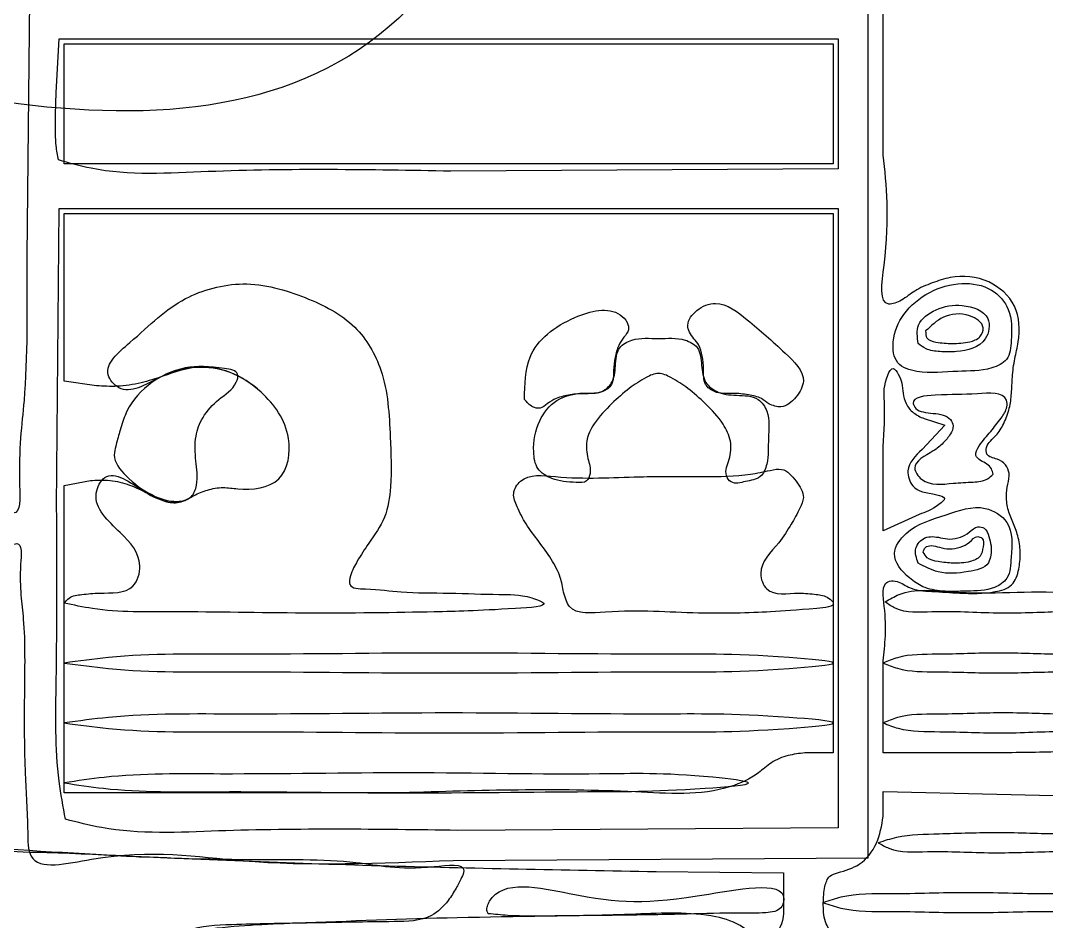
# Model space of a CAD drawing. Extents: x 15.9 to 97.5, y 243.5 to 291.3.
# Drawn here: x 52.65 to 61.35, y 271.56 to 279.2 of the extents above; entities that cross this region are included whole.
import ezdxf

# ---------------------------------------------------------------- set-up
doc = ezdxf.new("R2010")
doc.units = 0
for name, color, linetype in [('black', 7, 'CONTINUOUS'), ('blue', 7, 'CONTINUOUS'), ('red', 7, 'CONTINUOUS')]:
    doc.layers.add(name, color=color, linetype=linetype)

msp = doc.modelspace()

# ---------------------------------------------------------------- linework, layer by layer
at = {"layer": 'black', "color": 7}
for points in [[(56.922272, 275.988242)], [(58.992015, 275.950382)], [(57.253809, 274.354764)], [(53.020475, 274.261167)], [(59.980389, 274.270562)], [(53.020475, 273.753162)], [(59.963142, 273.753162)], [(53.020475, 273.245112)], [(59.963142, 273.245112)], [(53.020475, 272.737166)], [(59.920809, 272.229165)], [(59.455142, 271.721154)], [(56.613921, 271.627128)]]:
    msp.add_lwpolyline(points, close=True, dxfattribs=at)
for points, knots in [([(87.620824, 274.105861), (87.61051, 275.50108), (87.58999, 278.27666), (87.575812, 282.178879), (87.553767, 285.306755), (87.586674, 288.013817), (87.501147, 288.893726), (87.544473, 290.26323), (87.402159, 289.918164), (87.410246, 289.651228), (87.391767, 289.254175), (87.391832, 288.846583), (87.363115, 288.568653), (87.328656, 288.306534), (87.000637, 288.371191), (86.628126, 288.351327), (86.030143, 288.420554), (85.472075, 288.454336), (85.025268, 288.496607), (80.081806, 286.967532), (65.581607, 289.256781), (47.080461, 289.473226), (32.509034, 286.769169), (27.658175, 288.498882), (27.218223, 288.446179), (26.654113, 288.418198), (26.041872, 288.346807), (25.657053, 288.368524), (25.323418, 288.302813), (25.279679, 288.560481), (25.253792, 288.841683), (25.253261, 289.250731), (25.234946, 289.650548), (25.242768, 289.919439), (25.092934, 290.278801), (25.153402, 288.759215), (25.057409, 287.793955), (25.056861, 285.201949), (25.17503, 282.818404), (24.869246, 281.470737), (25.205776, 280.1954), (24.709367, 280.241276), (24.320762, 280.264869), (23.694518, 280.351956), (23.153342, 280.381009), (22.681588, 280.49026), (22.527447, 280.327837), (22.350243, 280.184519), (21.887066, 280.208384), (21.329684, 280.187829), (20.676023, 280.173836), (20.370639, 280.181527), (20.008316, 280.10332), (20.368912, 280.024795), (20.673082, 280.03276), (21.338954, 280.017015), (21.897224, 280.001489), (22.389303, 280.018745), (22.515415, 279.879897), (22.559447, 279.831417)], [0, 0, 0, 0, 4.196699, 8.348707, 11.557154, 13.993754, 15.48357, 15.990589, 16.105615, 16.400194, 16.84283, 17.280798, 17.60011, 17.746028, 17.947147, 18.391214, 18.983539, 19.692482, 20.098107, 20.302149, 35.117741, 62.416122, 77.173565, 77.345972, 77.745081, 78.464995, 79.074672, 79.532097, 79.739759, 79.8835, 80.198219, 80.646515, 81.089151, 81.38373, 81.498756, 82.058318, 83.706329, 86.406632, 88.939365, 90.690912, 91.360873, 91.558069, 92.002995, 92.600609, 93.398399, 93.734146, 93.879606, 94.040594, 94.405913, 95.176305, 95.807484, 96.214779, 96.365508, 96.515586, 96.920846, 97.548626, 98.356254, 98.71065, 98.90077, 98.90077, 98.90077, 98.90077]), ([(87.240349, 271.890496), (87.216831, 273.145096), (87.183542, 274.920919), (87.234908, 277.02212), (86.76357, 277.940226), (86.245879, 278.436688), (85.759407, 278.802203), (85.297399, 279.018046), (84.910049, 279.056776), (84.665919, 279.165388), (84.470703, 279.273429), (84.468811, 279.377742), (84.445914, 279.430725), (84.298794, 279.60673), (84.471699, 280.364559), (84.29976, 281.627248), (84.358998, 283.423698), (84.359363, 285.471695), (84.295075, 286.255579), (84.318108, 287.451239), (84.184581, 287.122361), (84.192979, 286.858159), (84.174232, 286.462343), (84.175073, 286.055987), (84.144602, 285.780925), (84.118073, 285.516934), (83.798135, 285.580074), (83.439344, 285.561797), (82.860946, 285.629325), (82.32107, 285.662674), (81.886757, 285.703173), (77.218631, 284.21815), (63.496569, 286.437736), (46.023579, 286.604135), (32.252321, 284.06671), (27.658092, 285.704769), (27.218492, 285.65263), (26.651888, 285.620653), (26.047706, 285.56231), (25.64454, 285.554289), (25.146903, 285.525292), (25.323578, 286.528625), (25.323958, 287.04854), (25.142201, 288.060319), (25.634121, 288.01839), (26.028792, 287.995603), (26.37945, 287.952573), (26.579997, 287.927964)], [0, 0, 0, 0, 3.790398, 5.365121, 6.164088, 6.798736, 7.504031, 7.984074, 8.310079, 8.642962, 8.828084, 8.883423, 8.943509, 8.998299, 9.562968, 10.980092, 12.943465, 15.074264, 16.380637, 16.826782, 16.941807, 17.236386, 17.679023, 18.110033, 18.43187, 18.578497, 18.772089, 19.20075, 19.773033, 20.459393, 20.852838, 21.053861, 35.057621, 60.847789, 74.793263, 74.965671, 75.36478, 76.084692, 76.694369, 77.151794, 77.359456, 78.01827, 79.169799, 79.828286, 80.030429, 80.47863, 81.077426, 81.077426, 81.077426, 81.077426]), ([(54.917331, 282.586012), (55.12043, 282.612935), (55.474907, 282.659925), (55.851173, 282.662422), (56.215642, 282.731405), (56.183463, 282.290122), (56.244741, 281.824249), (56.244527, 280.988301), (56.19992, 280.26399), (56.261169, 279.670917), (54.572378, 277.589493), (46.025481, 280.635719), (38.644033, 280.690629), (30.007568, 277.527539), (28.471707, 279.580498), (28.456849, 279.754787), (28.549582, 279.937389), (28.852429, 279.875147), (29.245629, 279.874506), (29.596577, 279.827105), (29.797291, 279.799995)], [0, 0, 0, 0, 0.600373, 1.047858, 1.246914, 1.485418, 2.058997, 2.85187, 3.878988, 4.336694, 4.504119, 11.717242, 24.875774, 32.011985, 32.190918, 32.369351, 32.518305, 32.720448, 33.168648, 33.767445, 33.767445, 33.767445, 33.767445]), ([(53.020475, 274.261162), (53.033146, 274.276887), (53.069736, 274.322295), (53.185189, 274.336751), (53.357465, 274.352776), (53.611254, 274.335503), (53.699173, 274.641155), (53.49053, 274.876842), (53.226547, 275.098774), (53.390229, 275.428586), (53.6573, 275.224423), (53.836547, 275.128263), (54.000144, 275.100197), (54.114527, 275.173977), (54.235754, 275.225562), (54.364779, 275.247712), (54.563993, 275.214348), (54.897669, 275.249799), (54.968259, 275.717345), (54.736351, 276.035419), (54.440724, 276.237366), (54.118721, 276.277054), (53.824215, 276.192826), (53.534394, 275.999585), (53.317744, 276.256994), (53.685144, 276.551488), (53.981041, 276.860681), (54.553807, 277.016174), (55.05138, 276.873255), (55.497216, 276.648352), (55.758998, 276.198687), (55.781405, 275.717531), (55.800022, 275.301625), (55.753968, 274.982156), (55.615939, 274.790645), (55.508299, 274.629062), (55.450364, 274.520273), (55.42219, 274.383108), (55.65653, 274.383912), (55.89822, 274.343858), (56.289309, 274.35086), (56.668801, 274.330484), (56.907112, 274.338712), (57.175583, 274.235227), (56.557925, 274.19678), (56.103912, 274.183169), (55.02422, 274.169231), (54.092897, 274.193447), (53.404135, 274.179047), (53.099666, 274.244217), (53.020475, 274.261167)], [0, 0, 0, 0, 0.059142, 0.170781, 0.321829, 0.610217, 0.793326, 1.119543, 1.509725, 1.662762, 2.005385, 2.201249, 2.329795, 2.469439, 2.5928, 2.727588, 2.851607, 3.208944, 3.56254, 4.018061, 4.337451, 4.615517, 4.948014, 5.296585, 5.438699, 5.76686, 6.368693, 6.870974, 7.41232, 7.900764, 8.326569, 8.899046, 9.321927, 9.585049, 9.842101, 10.020876, 10.159309, 10.23393, 10.370788, 10.675054, 11.083903, 11.50303, 11.783579, 11.894229, 12.136947, 12.827422, 13.931269, 15.035116, 15.725591, 15.96831, 15.96831, 15.96831, 15.96831]), ([(56.922262, 275.98825), (56.923948, 276.114382), (56.927991, 276.416937), (57.285777, 276.691751), (57.663176, 276.784217), (57.79426, 276.651202), (57.813205, 276.571607), (57.760112, 276.513931), (57.713869, 276.441348), (57.685755, 276.34248), (57.674149, 276.232315), (57.679216, 276.114634), (57.571972, 276.033679), (57.444197, 276.04319), (57.312233, 276.03064), (57.199286, 276.003891), (57.118737, 275.957694), (57.059255, 275.903034), (56.976737, 275.92469), (56.942482, 275.96466), (56.922272, 275.988242)], [0, 0, 0, 0, 0.36203, 0.868407, 1.253266, 1.341748, 1.404197, 1.475421, 1.559308, 1.665803, 1.776646, 1.898335, 1.991143, 2.138294, 2.270354, 2.391453, 2.480316, 2.551647, 2.615826, 2.708181, 2.708181, 2.708181, 2.708181]), ([(58.992016, 275.95038), (58.972215, 275.966764), (58.92288, 276.007585), (58.813953, 276.030244), (58.681349, 276.044167), (58.547758, 276.031065), (58.434057, 276.11816), (58.44296, 276.241567), (58.431147, 276.350964), (58.409632, 276.444566), (58.344592, 276.514653), (58.276692, 276.624208), (58.382068, 276.761064), (58.587453, 276.840065), (58.859059, 276.629996), (59.07974, 276.43128), (59.333418, 276.187735), (59.231222, 276.001121), (59.112357, 275.901766), (59.027126, 275.936198), (58.992015, 275.950382)], [0, 0, 0, 0, 0.076251, 0.189983, 0.32348, 0.481028, 0.576893, 0.708337, 0.819849, 0.916554, 0.983848, 1.108854, 1.256215, 1.424909, 1.726942, 2.15467, 2.438718, 2.587164, 2.739769, 2.846676, 2.846676, 2.846676, 2.846676]), ([(57.253809, 274.354772), (57.245924, 274.396757), (57.227404, 274.495374), (57.14971, 274.639814), (57.043683, 274.784144), (56.933201, 274.925172), (56.865938, 275.061181), (56.810338, 275.192072), (56.919526, 275.365666), (57.346102, 275.303866), (57.83402, 275.338915), (58.390436, 275.333739), (58.765476, 275.334805), (58.978134, 275.380733), (59.127138, 275.412821), (59.226739, 275.298457), (59.306144, 275.175457), (59.248835, 275.045121), (59.177881, 274.919688), (59.065505, 274.739711), (58.882655, 274.577306), (58.982338, 274.309325), (59.21213, 274.357933), (59.382719, 274.33517), (59.484698, 274.32425), (59.581165, 274.230629), (59.251791, 274.204019), (58.975722, 274.180683), (58.307194, 274.164896), (57.820224, 274.214119), (57.308151, 274.154995), (57.266388, 274.30852), (57.253809, 274.354764)], [0, 0, 0, 0, 0.12761, 0.299739, 0.4847, 0.667083, 0.831811, 0.948128, 1.066391, 1.363927, 2.076897, 2.619638, 3.018245, 3.188697, 3.286026, 3.445418, 3.596054, 3.689787, 3.846597, 4.035019, 4.337851, 4.47823, 4.752404, 4.89961, 5.008606, 5.067026, 5.2137, 5.608322, 6.218323, 7.006105, 7.314416, 7.447314, 7.447314, 7.447314, 7.447314]), ([(59.980389, 274.270572), (60.018619, 274.293934), (60.184238, 274.395142), (60.736636, 274.317863), (61.257327, 274.375792), (61.707534, 274.337268), (61.830241, 274.328471), (61.954173, 274.241156), (61.665134, 274.195906), (61.421494, 274.185472), (60.904927, 274.166615), (60.466946, 274.200025), (60.121688, 274.170135), (60.008052, 274.250901), (59.980389, 274.270562)], [0, 0, 0, 0, 0.13268, 0.574793, 1.565701, 1.758121, 1.898713, 1.966536, 2.096069, 2.436782, 2.956647, 3.510627, 3.822633, 3.923026, 3.923026, 3.923026, 3.923026]), ([(53.020475, 273.753162), (53.145195, 273.770255), (53.633076, 273.837121), (54.730068, 273.819436), (56.244771, 273.849218), (57.944509, 273.819436), (58.753105, 273.837121), (59.740918, 273.753162), (58.753105, 273.669203), (57.944509, 273.686888), (56.244771, 273.657106), (54.730068, 273.686888), (53.633076, 273.669203), (53.145195, 273.736069), (53.020475, 273.753162)], [0, 0, 0, 0, 0.377589, 1.477058, 3.262924, 5.048791, 6.14826, 6.525849, 6.903437, 8.002907, 9.788773, 11.57464, 12.674109, 13.051698, 13.051698, 13.051698, 13.051698]), ([(59.963142, 273.753162), (60.002992, 273.769721), (60.147537, 273.829787), (60.484366, 273.822726), (60.927701, 273.846955), (61.419414, 273.822726), (61.676006, 273.829787), (61.975116, 273.753162), (61.676006, 273.676537), (61.419414, 273.683598), (60.927701, 273.659369), (60.484366, 273.683598), (60.147537, 273.676537), (60.002992, 273.736603), (59.963142, 273.753162)], [0, 0, 0, 0, 0.128793, 0.467164, 0.98311, 1.499056, 1.837427, 1.96622, 2.095013, 2.433383, 2.949329, 3.465276, 3.803647, 3.93244, 3.93244, 3.93244, 3.93244]), ([(53.020475, 273.245112), (53.145195, 273.262205), (53.633076, 273.329071), (54.730068, 273.311386), (56.244771, 273.341168), (57.944509, 273.311386), (58.753105, 273.329071), (59.740918, 273.245112), (58.753105, 273.161153), (57.944509, 273.178838), (56.244771, 273.149056), (54.730068, 273.178838), (53.633076, 273.161153), (53.145195, 273.228019), (53.020475, 273.245112)], [0, 0, 0, 0, 0.377589, 1.477058, 3.262924, 5.048791, 6.14826, 6.525849, 6.903437, 8.002907, 9.788773, 11.57464, 12.674109, 13.051698, 13.051698, 13.051698, 13.051698]), ([(59.963142, 273.245112), (60.002801, 273.261662), (60.146569, 273.321655), (60.482048, 273.315051), (60.918383, 273.336719), (61.420092, 273.321057), (61.670167, 273.306418), (62.017446, 273.260438), (61.760438, 273.151761), (61.48002, 273.185273), (60.980424, 273.147947), (60.508479, 273.176273), (60.156565, 273.167958), (60.004765, 273.228509), (59.963142, 273.245112)], [0, 0, 0, 0, 0.128268, 0.46498, 0.978151, 1.482745, 1.845711, 2.006508, 2.107387, 2.436071, 2.987737, 3.529972, 3.884059, 4.017828, 4.017828, 4.017828, 4.017828]), ([(53.020475, 272.737166), (53.132834, 272.754236), (53.57101, 272.820803), (54.556172, 272.80336), (55.920371, 272.834662), (57.429213, 272.799057), (58.165076, 272.828068), (58.999907, 272.730866), (58.074474, 272.660582), (57.368138, 272.666807), (55.85802, 272.642575), (54.529693, 272.670495), (53.561226, 272.653614), (53.130886, 272.720106), (53.020475, 272.737166)], [0, 0, 0, 0, 0.340815, 1.329104, 2.929602, 4.539702, 5.502715, 5.807328, 6.178095, 7.17451, 8.736619, 10.308046, 11.2789, 11.613954, 11.613954, 11.613954, 11.613954]), ([(59.920809, 272.229165), (59.972085, 272.245245), (60.139109, 272.297621), (60.487318, 272.301514), (60.936424, 272.321969), (61.421233, 272.298684), (61.678143, 272.306111), (61.976383, 272.227942), (61.663419, 272.152456), (61.397318, 272.159927), (60.875134, 272.132973), (60.420032, 272.166545), (60.075477, 272.140008), (59.950224, 272.212209), (59.920809, 272.229165)], [0, 0, 0, 0, 0.160795, 0.523761, 1.028355, 1.541526, 1.878238, 2.006506, 2.140273, 2.49436, 3.036595, 3.588261, 3.916944, 4.017824, 4.017824, 4.017824, 4.017824]), ([(53.994142, 268.718642), (53.905228, 268.725688), (53.610778, 268.74902), (53.036962, 268.760754), (52.192171, 268.771669), (51.398618, 268.81378), (50.80353, 268.789349), (50.565651, 268.918122), (50.503785, 269.025082), (50.434951, 269.078983), (50.359485, 269.097715), (50.283536, 269.108907), (50.211062, 269.154616), (50.151108, 269.206068), (50.087115, 269.299997), (50.239893, 269.357428), (50.382612, 269.364947), (50.57244, 269.371299), (50.727541, 269.359395), (50.879154, 269.273771), (51.179303, 269.218602), (51.716945, 269.182052), (52.493474, 269.127545), (53.262123, 269.168484), (53.731579, 269.062703), (53.997691, 269.216411), (53.78411, 269.374583), (53.397723, 269.311801), (52.741456, 269.365334), (52.099933, 269.350152), (51.582987, 269.373692), (51.341692, 269.560613), (51.180709, 269.698305), (51.01496, 269.765678), (50.775259, 269.675896), (50.395959, 269.628032), (49.914234, 269.669568), (49.538145, 269.787043), (49.343262, 269.930957), (49.283316, 270.074699), (49.369261, 270.190228), (49.420078, 270.343906), (49.45541, 270.532611), (49.465292, 270.756878), (49.472377, 270.956375), (49.403448, 271.140603), (49.253855, 271.17809), (49.112643, 271.213757), (49.036895, 271.365104), (49.044719, 271.586235), (49.062825, 271.862455), (49.263146, 272.127468), (49.457948, 272.173776), (49.561299, 272.198344)], [0, 0, 0, 0, 0.267533, 0.885972, 1.721715, 2.79761, 3.288032, 3.471799, 3.565803, 3.653875, 3.724829, 3.796696, 3.88328, 3.971061, 4.054701, 4.140504, 4.348661, 4.535434, 4.697818, 4.807252, 5.050561, 5.602192, 6.426057, 7.400859, 7.832575, 7.958699, 8.075756, 8.422945, 9.173569, 10.001641, 10.388388, 10.668649, 10.889272, 11.033271, 11.172472, 11.629491, 12.181717, 12.610093, 12.792297, 12.896611, 13.033561, 13.18456, 13.388418, 13.60483, 13.856236, 13.994094, 14.143852, 14.288879, 14.411869, 14.611365, 14.950959, 15.225478, 15.535724, 15.535724, 15.535724, 15.535724]), ([(50.607499, 270.226296), (50.803531, 270.216873), (51.116508, 270.201829), (51.518879, 270.169832), (51.896131, 269.941863), (52.60203, 269.815228), (53.088168, 269.795316), (54.075659, 269.752847), (53.834324, 270.022803), (53.491609, 269.996325), (53.036989, 270.05195), (52.558108, 270.064209), (52.188903, 270.115129), (52.023118, 270.155349), (51.908617, 270.24518), (51.983705, 270.289641), (52.062329, 270.236388), (52.16422, 270.216065), (52.266987, 270.261241), (52.297374, 270.37111), (52.383844, 270.520705), (52.729815, 270.496037), (53.144332, 270.473544), (53.562111, 270.474379), (53.878071, 270.423367), (53.973745, 270.565004), (53.888575, 270.698454), (53.62619, 270.691011), (53.28472, 270.710957), (52.913005, 270.702715), (52.608446, 270.747879), (52.449005, 270.884344), (52.348223, 271.018923), (52.280963, 271.141798), (52.256786, 271.263212), (52.247057, 271.377472), (52.20843, 271.486972), (52.144184, 271.587856), (52.087885, 271.703669), (52.063971, 271.844713), (52.07562, 271.996616), (52.077318, 272.1589), (52.241915, 272.242548), (52.481186, 272.149652), (52.945118, 272.15269), (53.665534, 272.105338), (54.533804, 272.080629), (55.460278, 272.098108), (55.912964, 271.981996), (56.442676, 272.065233), (56.383468, 271.916915), (56.339336, 271.838092), (56.267363, 271.718396), (56.108282, 271.56345), (55.67799, 271.55955), (55.139885, 271.549545), (54.568656, 271.539535), (54.159488, 271.526036), (53.930966, 271.43394), (53.769831, 271.345627), (53.588028, 271.310461), (53.379774, 271.294624), (53.201901, 271.296377), (53.04843, 271.264347), (53.00393, 271.152603), (53.092413, 271.016989), (53.411716, 271.067153), (53.862109, 271.05774), (54.26826, 271.120967), (54.750321, 271.047432), (54.599906, 270.754687), (54.557432, 270.496202), (54.701211, 270.196397), (54.928754, 270.03831), (55.127456, 269.958099), (55.289917, 269.974938), (55.439917, 270.115756), (55.608363, 270.272), (55.710771, 270.523621), (55.644076, 270.721921), (55.577657, 270.864697), (55.569384, 270.981521), (55.631387, 271.08591), (55.801376, 271.125259), (55.947944, 270.949063), (55.995258, 270.762651), (56.019847, 270.595331), (56.095549, 270.496581), (56.237707, 270.452659), (56.433828, 270.461336), (56.546548, 270.690977), (56.458468, 270.891934), (56.376459, 271.040701), (56.353601, 271.164532), (56.435612, 271.251246), (56.600483, 271.228402), (56.718955, 271.039683), (56.827031, 270.802486), (56.811849, 270.5019), (56.664846, 270.240615), (56.453124, 270.127108), (56.282113, 270.068401), (56.179847, 269.981707), (56.104441, 269.871802), (56.057177, 269.74415), (55.903951, 269.69552), (55.718432, 269.743562), (55.500552, 269.754195), (55.268856, 269.667944), (55.235069, 269.488404), (55.162427, 269.336669), (55.03211, 269.189292), (54.834243, 268.982154), (54.589616, 268.779686), (54.276355, 268.649423), (54.085706, 268.69619), (53.994136, 268.718652)], [0, 0, 0, 0, 0.592745, 0.946352, 1.180496, 1.907895, 2.898619, 3.409209, 3.519473, 3.804824, 4.384907, 4.909194, 5.262507, 5.438731, 5.518459, 5.547595, 5.655614, 5.77093, 5.8539, 5.96168, 6.098063, 6.333146, 6.877393, 7.39988, 7.628853, 7.730014, 7.830601, 8.029589, 8.450116, 8.892955, 9.141425, 9.347498, 9.500614, 9.647419, 9.762137, 9.869093, 9.991036, 10.105309, 10.227599, 10.375565, 10.524009, 10.698912, 10.804986, 11.018535, 11.426933, 12.199467, 13.169413, 14.097349, 14.759849, 15.014804, 15.074937, 15.176741, 15.299597, 15.489971, 15.811839, 16.517045, 17.143793, 17.522893, 17.72966, 17.876459, 18.071743, 18.278728, 18.499269, 18.620109, 18.710258, 18.811452, 19.040805, 19.564271, 20.185396, 20.43476, 20.660944, 20.944712, 21.253865, 21.58126, 21.761799, 21.885683, 22.046018, 22.358591, 22.58085, 22.810315, 22.95706, 23.056528, 23.146785, 23.300525, 23.492685, 23.752103, 23.886556, 23.9933, 24.10255, 24.325796, 24.507732, 24.768504, 24.938239, 25.03284, 25.116632, 25.253586, 25.461339, 25.748439, 26.033433, 26.328161, 26.604126, 26.732252, 26.86921, 26.995212, 27.135061, 27.25014, 27.436126, 27.702726, 27.910848, 28.094566, 28.209437, 28.417328, 28.677482, 29.070518, 29.369582, 29.645978, 29.645978, 29.645978, 29.645978]), ([(56.613919, 271.627134), (56.609557, 271.635838), (56.599347, 271.656213), (56.60716, 271.694745), (56.714007, 271.928293), (57.611884, 271.718856), (58.051292, 271.701515), (59.196798, 271.922422), (59.098241, 271.669597), (59.038541, 271.642462), (58.919625, 271.629068), (58.670906, 271.635512), (58.260002, 271.622212), (57.738635, 271.613383), (57.231677, 271.60994), (56.857701, 271.604071), (56.669044, 271.621915), (56.613921, 271.627128)], [0, 0, 0, 0, 0.028546, 0.066818, 0.111868, 0.789635, 1.974312, 2.60978, 2.657146, 2.718643, 2.794252, 3.017824, 3.461524, 4.029293, 4.581192, 4.98342, 5.149459, 5.149459, 5.149459, 5.149459]), ([(59.455142, 271.721154), (59.504461, 271.737871), (59.687703, 271.799984), (60.108396, 271.789797), (60.670745, 271.815576), (61.296874, 271.789797), (61.613811, 271.799984), (61.990321, 271.721154), (61.613811, 271.642324), (61.296874, 271.652511), (60.670745, 271.626732), (60.108396, 271.652511), (59.687701, 271.642316), (59.504461, 271.704435), (59.455142, 271.721154)], [0, 0, 0, 0, 0.155689, 0.578456, 1.235487, 1.892518, 2.315285, 2.470974, 2.626663, 3.04943, 3.706461, 4.363492, 4.786259, 4.941949, 4.941949, 4.941949, 4.941949])]:
    msp.add_open_spline(points, degree=3, knots=knots, dxfattribs=at)
at = {"layer": 'blue', "color": 7}
for points in [[(59.963176, 278.058254), (59.963176, 279.426043), (58.319101, 279.426043)], [(53.292795, 276.103079), (53.020475, 276.143049), (53.020475, 276.853106), (53.020475, 277.563163), (56.280142, 277.563163), (59.539809, 277.563163), (59.539809, 275.277163), (59.539809, 272.991163), (59.298931, 272.991163)], [(60.309056, 275.825205), (60.485629, 275.769165), (60.293243, 275.564381)], [(60.268541, 275.01233), (59.963149, 274.874487), (59.963142, 275.588824)], [(53.020475, 273.954958), (53.020475, 275.257422), (53.242341, 275.299832)], [(55.88602, 272.652497), (53.020475, 272.652497), (53.020475, 273.954958)], [(60.926265, 272.991376), (59.963182, 272.991376), (59.963182, 273.77031)], [(59.963171, 272.452255), (59.963171, 272.66323), (61.889338, 272.61992), (63.815504, 272.57661), (64.217671, 272.971214)], [(58.037026, 271.985184), (59.116526, 271.975184), (59.116526, 271.726181)]]:
    msp.add_lwpolyline(points, dxfattribs=at)
for points in [[(53.020475, 278.494494), (53.020475, 279.002493), (56.280142, 279.002493), (59.539809, 279.002493), (59.539809, 278.494494), (59.539809, 277.986494), (56.280142, 277.986494), (53.020475, 277.986494)], [(60.32245, 276.568329)], [(57.458445, 275.486698)], [(60.301809, 274.693548)]]:
    msp.add_lwpolyline(points, close=True, dxfattribs=at)
for points, knots in [([(87.620834, 274.105865), (87.61052, 275.501084), (87.59, 278.276664), (87.575822, 282.178883), (87.553777, 285.306759), (87.586684, 288.013821), (87.501157, 288.89373), (87.544483, 290.263234), (87.402169, 289.918168), (87.410256, 289.651232), (87.391777, 289.254179), (87.391842, 288.846587), (87.363125, 288.568657), (87.328666, 288.306538), (87.000647, 288.371195), (86.628136, 288.351331), (86.030153, 288.420558), (85.472085, 288.45434), (85.025278, 288.496611), (80.081816, 286.967536), (65.581617, 289.256785), (47.080471, 289.47323), (32.509044, 286.769173), (27.658185, 288.498886), (27.218233, 288.446183), (26.654123, 288.418202), (26.041882, 288.346811), (25.657063, 288.368528), (25.323428, 288.302817), (25.279689, 288.560485), (25.253802, 288.841687), (25.253271, 289.250735), (25.234956, 289.650552), (25.242778, 289.919443), (25.092944, 290.278805), (25.153412, 288.759219), (25.057419, 287.793959), (25.056871, 285.201953), (25.17504, 282.818408), (24.869256, 281.470741), (25.205786, 280.195404), (24.709377, 280.24128), (24.320772, 280.264873), (23.694528, 280.35196), (23.153352, 280.381013), (22.681598, 280.490264), (22.527457, 280.327841), (22.350253, 280.184523), (21.887076, 280.208388), (21.329694, 280.187833), (20.676033, 280.17384), (20.370649, 280.181531), (20.008326, 280.103324), (20.368922, 280.024799), (20.673092, 280.032764), (21.338964, 280.017019), (21.897234, 280.001493), (22.389313, 280.018749), (22.515425, 279.879901), (22.559457, 279.831421)], [0, 0, 0, 0, 4.196699, 8.348707, 11.557154, 13.993754, 15.48357, 15.990589, 16.105615, 16.400194, 16.84283, 17.280798, 17.60011, 17.746028, 17.947147, 18.391214, 18.983539, 19.692482, 20.098107, 20.302149, 35.117741, 62.416122, 77.173565, 77.345972, 77.745081, 78.464995, 79.074672, 79.532097, 79.739759, 79.8835, 80.198219, 80.646515, 81.089151, 81.38373, 81.498756, 82.058318, 83.706329, 86.406632, 88.939365, 90.690912, 91.360873, 91.558069, 92.002995, 92.600609, 93.398399, 93.734146, 93.879606, 94.040594, 94.405913, 95.176305, 95.807484, 96.214779, 96.365508, 96.515586, 96.920846, 97.548626, 98.356254, 98.71065, 98.90077, 98.90077, 98.90077, 98.90077]), ([(59.963182, 273.77031), (59.97808, 273.907345), (59.999788, 274.107012), (59.940253, 274.44391), (60.090427, 274.454265), (60.194358, 274.370419), (60.389269, 274.359501), (60.633146, 274.342852), (60.858302, 274.339416), (61.068333, 274.39543), (61.116011, 274.545028), (61.128679, 274.68007), (61.114809, 274.812734), (61.067682, 274.932412), (61.01932, 275.045239), (61.002378, 275.161537), (61.016389, 275.266495), (61.040501, 275.35729), (61.00274, 275.441439), (60.929739, 275.487221), (60.833453, 275.502459), (60.834697, 275.612463), (60.925105, 275.674542), (60.989589, 275.787081), (61.036577, 275.908434), (61.052184, 276.042626), (61.056052, 276.183582), (61.074749, 276.330133), (61.125731, 276.524964), (61.113946, 276.794343), (60.861544, 277.021416), (60.582518, 277.046039), (60.377673, 276.976643), (60.231462, 276.917896), (60.133713, 276.830085), (59.915309, 276.745518), (60.030493, 277.458095), (59.991759, 277.803423), (59.963176, 278.058254)], [0, 0, 0, 0, 0.46251, 0.673902, 0.735641, 0.859187, 1.05967, 1.299214, 1.596966, 1.748683, 1.895824, 2.023808, 2.162795, 2.28868, 2.408494, 2.530568, 2.634587, 2.726634, 2.804224, 2.889883, 2.986416, 3.042649, 3.170039, 3.292296, 3.429365, 3.557339, 3.694962, 3.853039, 3.99807, 4.302899, 4.601765, 4.929922, 5.088949, 5.252956, 5.38996, 5.500718, 5.83214, 6.765401, 6.765401, 6.765401, 6.765401]), ([(60.32245, 276.568329), (60.369688, 276.612787), (60.472435, 276.709487), (60.669051, 276.728231), (60.834317, 276.625675), (60.786658, 276.505141), (60.679623, 276.466302), (60.54972, 276.460148), (60.432933, 276.466288), (60.323983, 276.494596), (60.322898, 276.546757), (60.32245, 276.568329)], [0, 0, 0, 0, 0.189776, 0.412778, 0.565538, 0.645578, 0.741565, 0.890142, 1.030358, 1.114293, 1.173484, 1.173484, 1.173484, 1.173484]), ([(57.458445, 275.486698), (57.450157, 275.536891), (57.433095, 275.640221), (57.519752, 275.806141), (57.651741, 275.946796), (57.801068, 276.080024), (57.931546, 276.165748), (58.058146, 276.225443), (58.184722, 276.165745), (58.315325, 276.080047), (58.46454, 275.946242), (58.599367, 275.805549), (58.68132, 275.636836), (58.666985, 275.484344), (58.609207, 275.365124), (58.682539, 275.260476), (58.799915, 275.29749), (58.929933, 275.312152), (58.997328, 275.474915), (58.980718, 275.660199), (59.009337, 275.857912), (58.897224, 276.022792), (58.720718, 276.019243), (58.562525, 276.03468), (58.438792, 276.134067), (58.421235, 276.277345), (58.41305, 276.431339), (58.249203, 276.518445), (58.058045, 276.495735), (57.865897, 276.519184), (57.702054, 276.429163), (57.693765, 276.272995), (57.681005, 276.13154), (57.565606, 276.032502), (57.394505, 276.048147), (57.18485, 276.003622), (57.024853, 275.800463), (56.987855, 275.587893), (57.016659, 275.390784), (57.174275, 275.294874), (57.31238, 275.286285), (57.453004, 275.279025), (57.491659, 275.382096), (57.471541, 275.445453), (57.458445, 275.486698)], [0, 0, 0, 0, 0.148915, 0.306562, 0.534907, 0.731398, 0.900877, 1.012186, 1.123498, 1.292976, 1.489466, 1.719793, 1.877609, 2.030933, 2.170803, 2.238123, 2.360147, 2.490378, 2.611427, 2.829756, 3.060974, 3.184547, 3.370795, 3.544854, 3.661416, 3.810488, 3.965267, 4.086407, 4.311598, 4.537592, 4.659077, 4.817578, 4.968407, 5.07445, 5.231999, 5.464216, 5.68824, 5.95717, 6.103843, 6.247685, 6.458632, 6.546516, 6.615455, 6.744047, 6.744047, 6.744047, 6.744047]), ([(53.242341, 275.299832), (53.290925, 275.303019), (53.395905, 275.309907), (53.554103, 275.2736), (53.713034, 275.205459), (53.846648, 275.120864), (54.002685, 275.101776), (54.11478, 275.174078), (54.235782, 275.225566), (54.364772, 275.247703), (54.563998, 275.214337), (54.89768, 275.249871), (54.968209, 275.717019), (54.737505, 276.035491), (54.444792, 276.231293), (54.138684, 276.28657), (53.89195, 276.195312), (53.669366, 276.122581), (53.478827, 276.093511), (53.351785, 276.100045), (53.292795, 276.103079)], [0, 0, 0, 0, 0.145468, 0.314328, 0.480396, 0.662945, 0.786476, 0.924962, 1.048323, 1.183111, 1.30713, 1.664467, 2.018063, 2.473584, 2.788416, 3.059729, 3.368772, 3.560414, 3.764542, 3.941493, 3.941493, 3.941493, 3.941493]), ([(59.963142, 275.588824), (59.970332, 275.719491), (59.981802, 275.927942), (59.961624, 276.130139), (60.045594, 276.278128), (60.098155, 276.192694), (60.12552, 276.127905), (60.13007, 276.03811), (60.150837, 275.946724), (60.216703, 275.868399), (60.278053, 275.839705), (60.309056, 275.825205)], [0, 0, 0, 0, 0.381238, 0.608183, 0.680432, 0.744714, 0.826379, 0.914222, 1.005088, 1.104948, 1.206962, 1.206962, 1.206962, 1.206962]), ([(60.293243, 275.564381), (60.23524, 275.50929), (60.142166, 275.420887), (60.214252, 275.205228), (60.34878, 275.198598), (60.510767, 275.156087), (60.39131, 275.058571), (60.320224, 275.031796), (60.268541, 275.01233)], [0, 0, 0, 0, 0.218878, 0.351225, 0.568594, 0.640446, 0.710663, 0.89769, 0.89769, 0.89769, 0.89769]), ([(60.301809, 274.693554), (60.306154, 274.708784), (60.315555, 274.741741), (60.378894, 274.753479), (60.443576, 274.731551), (60.526863, 274.715078), (60.616193, 274.732965), (60.695369, 274.769816), (60.744798, 274.83553), (60.819227, 274.810847), (60.810211, 274.731809), (60.793476, 274.647523), (60.682395, 274.602238), (60.561145, 274.596328), (60.440124, 274.608495), (60.339456, 274.630063), (60.3121, 274.676195), (60.301809, 274.693548)], [0, 0, 0, 0, 0.044283, 0.095821, 0.166716, 0.253069, 0.345659, 0.433446, 0.517783, 0.555814, 0.631261, 0.713927, 0.808031, 0.953625, 1.082209, 1.179475, 1.238125, 1.238125, 1.238125, 1.238125]), ([(62.175099, 273.051296), (62.083215, 273.040219), (61.842635, 273.011217), (61.425416, 272.997244), (61.100998, 272.99343), (60.926265, 272.991376)], [0, 0, 0, 0, 0.277558, 0.726729, 1.25106, 1.25106, 1.25106, 1.25106]), ([(59.298931, 272.991163), (59.251042, 272.985597), (59.152177, 272.974105), (59.013749, 272.917376), (58.87801, 272.789214), (58.501615, 272.616666), (57.460588, 272.701748), (56.539496, 272.672937), (55.88602, 272.652497)], [0, 0, 0, 0, 0.144448, 0.298212, 0.437771, 0.700268, 1.509359, 3.485033, 3.485033, 3.485033, 3.485033]), ([(59.116526, 271.726181), (59.11984, 271.641297), (59.125075, 271.507199), (58.932906, 271.368404), (58.767768, 271.541266), (58.410847, 271.64919), (57.5785, 271.605729), (56.401377, 271.60321), (55.181988, 271.553196), (54.367598, 271.524116), (53.960958, 271.446746), (53.766494, 271.342186), (53.584713, 271.310127), (53.377461, 271.294746), (53.200605, 271.296426), (53.048206, 271.264061), (53.004016, 271.15257), (53.092428, 271.017006), (53.411766, 271.067161), (53.862137, 271.057754), (54.268295, 271.120979), (54.750354, 271.047444), (54.59994, 270.754699), (54.557466, 270.496214), (54.701245, 270.196409), (54.928788, 270.038322), (55.12749, 269.958111), (55.289951, 269.97495), (55.439951, 270.115768), (55.608397, 270.272012), (55.710805, 270.523633), (55.64411, 270.721933), (55.577691, 270.864709), (55.569418, 270.981533), (55.631421, 271.085922), (55.80141, 271.125271), (55.947978, 270.949075), (55.995291, 270.762663), (56.019884, 270.595343), (56.095573, 270.496594), (56.237695, 270.452699), (56.433118, 270.461334), (56.547328, 270.690335), (56.461131, 270.877769), (56.389896, 271.029061), (56.354307, 271.118464), (56.350703, 271.245959), (56.667736, 271.17342), (56.997446, 271.240744), (57.61463, 271.215804), (58.159665, 271.193578), (58.607339, 271.205977), (58.862226, 271.042207), (59.184665, 270.929465), (59.522012, 270.969141), (59.880999, 271.067203), (59.860899, 271.248508), (59.784554, 271.330705), (59.66838, 271.383233), (59.538919, 271.435365), (59.458099, 271.566708), (59.452587, 271.713362), (59.460573, 271.841954), (59.495101, 271.951073), (59.618777, 271.988177), (59.780091, 272.031521), (59.924242, 272.221977), (59.950099, 272.37493), (59.963171, 272.452255)], [0, 0, 0, 0, 0.241002, 0.380733, 0.583035, 0.834967, 1.513581, 3.028933, 4.398862, 5.163432, 5.47847, 5.62518, 5.820252, 6.026318, 6.245078, 6.365249, 6.455282, 6.556476, 6.785829, 7.309295, 7.93042, 8.179784, 8.405968, 8.689736, 8.998889, 9.326284, 9.506824, 9.630707, 9.791042, 10.103616, 10.325874, 10.555339, 10.702084, 10.801553, 10.891809, 11.04555, 11.237709, 11.497127, 11.63158, 11.738324, 11.847574, 12.070517, 12.252172, 12.511377, 12.650543, 12.755614, 12.808007, 12.987586, 13.419324, 14.01044, 14.733583, 15.117582, 15.289607, 15.633327, 16.098528, 16.397465, 16.488417, 16.589331, 16.720865, 16.870551, 16.995592, 17.158068, 17.298718, 17.394408, 17.466841, 17.664594, 17.893859, 18.128265, 18.128265, 18.128265, 18.128265]), ([(47.085181, 272.144535), (47.461332, 272.147386), (48.191956, 272.152924), (49.178613, 272.180768), (50.008475, 272.230262), (50.677037, 272.288365), (51.290629, 272.288495), (52.180862, 272.195602), (53.651148, 272.10712), (55.704879, 272.027356), (57.257071, 271.999288), (58.037026, 271.985184)], [0, 0, 0, 0, 1.128483, 2.191931, 2.96066, 3.622248, 4.20468, 4.797813, 6.305898, 8.622945, 10.963146, 10.963146, 10.963146, 10.963146]), ([(53.951809, 269.889952), (53.925418, 269.916905), (53.828765, 270.015616), (53.477117, 270.002721), (53.032339, 270.050484), (52.557809, 270.064476), (52.188908, 270.115088), (52.023093, 270.155341), (51.908594, 270.245169), (51.983682, 270.28963), (52.062306, 270.236377), (52.164197, 270.216054), (52.266964, 270.26123), (52.297351, 270.371099), (52.383821, 270.520694), (52.729789, 270.496024), (53.144333, 270.473551), (53.562027, 270.474323), (53.878123, 270.42341), (53.973528, 270.564787), (53.890146, 270.697566), (53.631717, 270.691635), (53.299073, 270.710141), (52.931992, 270.704266), (52.632887, 270.748757), (52.462258, 270.871612), (52.354977, 270.999097), (52.282471, 271.114801), (52.247518, 271.277219), (52.232256, 271.468489), (52.11096, 271.655254), (51.939627, 271.741449), (51.748156, 271.689368), (51.671337, 271.424043), (51.616952, 271.106994), (51.58512, 270.766432), (51.354311, 270.516436), (51.10638, 270.657132), (50.922999, 270.777137), (50.899628, 271.027072), (51.092621, 271.042219), (51.213146, 271.051119), (51.292712, 271.071458), (51.359821, 271.161316), (51.13664, 271.232958), (50.972419, 271.204944), (50.768258, 271.149898), (50.703111, 271.027239), (50.662095, 270.935521), (50.633191, 270.825094), (50.595228, 270.635564), (50.403245, 270.778005), (50.392969, 271.084157), (50.247283, 271.67577), (49.585894, 271.333947), (49.624234, 270.931678), (49.649826, 270.663157)], [0, 0, 0, 0, 0.110568, 0.404929, 0.966081, 1.490367, 1.84368, 2.019904, 2.099632, 2.128768, 2.236786, 2.352102, 2.435072, 2.542853, 2.679236, 2.914318, 3.458566, 3.981054, 4.210027, 4.311188, 4.411397, 4.607204, 5.019757, 5.447694, 5.701664, 5.908705, 6.060007, 6.20231, 6.311553, 6.554856, 6.771234, 6.948477, 7.096727, 7.297839, 7.703112, 8.097115, 8.314556, 8.568079, 8.826847, 8.973891, 9.167839, 9.275086, 9.356987, 9.408565, 9.55597, 9.809453, 10.022603, 10.111925, 10.217245, 10.317712, 10.488243, 10.600916, 10.855593, 11.468678, 11.835128, 12.570835, 12.570835, 12.570835, 12.570835]), ([(60.843018, 269.307514), (60.941064, 269.349617), (61.132209, 269.431699), (61.430783, 269.503906), (61.727248, 269.52393), (61.998787, 269.519603), (62.250241, 269.603967), (62.440718, 269.767204), (62.632919, 269.942399), (62.734695, 270.223924), (62.761018, 270.553248), (62.765152, 270.849501), (62.859058, 271.103802), (63.052605, 271.1301), (63.255808, 271.149493), (63.324849, 271.437368), (63.31464, 271.62948), (63.307475, 271.764327)], [0, 0, 0, 0, 0.319761, 0.623393, 0.915586, 1.210016, 1.433678, 1.691453, 1.958211, 2.199655, 2.566927, 2.939904, 3.113777, 3.29856, 3.48484, 3.662369, 4.080404, 4.080404, 4.080404, 4.080404])]:
    msp.add_open_spline(points, degree=3, knots=knots, dxfattribs=at)
at = {"layer": 'red', "color": 7}
for points in [[(54.502142, 279.425824), (52.724142, 279.383494), (52.701542, 277.203328)], [(59.836142, 275.742828), (59.836142, 279.383494), (58.058142, 279.425824)], [(52.952163, 278.589254), (52.978143, 279.044829), (56.280143, 279.044829), (59.582143, 279.044829), (59.582143, 278.494496), (59.582143, 277.944162), (56.298439, 277.923552)], [(52.955701, 275.075708), (52.978141, 277.605495), (56.280141, 277.605495), (59.582141, 277.605495), (59.582141, 274.980828), (59.582141, 272.356161), (56.354835, 272.334)], [(56.316327, 272.080077), (59.836132, 272.102157), (59.836142, 275.742828)]]:
    msp.add_lwpolyline(points, dxfattribs=at)
for points in [[(52.970464, 278.018312)], [(60.260129, 276.461433)], [(61.04876, 276.488782)], [(54.135947, 275.465838)], [(57.458445, 275.486698)], [(60.894474, 275.354796)], [(60.25947, 274.59979)], [(61.046966, 274.649373)], [(53.030391, 272.42888)]]:
    msp.add_lwpolyline(points, close=True, dxfattribs=at)
for points, knots in [([(52.970463, 278.018311), (52.963336, 278.058399), (52.944221, 278.165927), (52.944003, 278.357587), (52.949286, 278.507575), (52.952163, 278.589254)], [0, 0, 0, 0, 0.121989, 0.327212, 0.572597, 0.572597, 0.572597, 0.572597]), ([(56.298439, 277.923552), (55.615222, 277.935577), (54.602391, 277.953404), (53.474188, 277.876279), (53.062556, 277.992345), (52.970464, 278.018312)], [0, 0, 0, 0, 2.058133, 3.051065, 3.33723, 3.33723, 3.33723, 3.33723]), ([(52.701542, 277.203328), (52.705381, 276.770047), (52.711478, 276.081931), (52.62183, 275.520173), (52.654898, 274.98681), (52.496399, 275.050968), (52.403848, 275.101676), (52.291744, 275.186278), (52.168789, 275.266135), (52.020296, 275.309744), (51.870044, 275.29718), (51.670638, 275.283391), (51.703575, 275.080518), (51.938119, 275.128104), (52.133814, 275.070317), (52.312167, 274.960036), (52.336538, 274.777352), (52.220283, 274.717559), (52.103786, 274.691292), (51.95951, 274.685443), (51.822438, 274.675497), (51.720077, 274.661651), (51.621341, 274.567229), (51.903112, 274.488423), (52.101689, 274.530401), (52.345767, 274.59857), (52.476755, 274.70244), (52.548889, 274.741812), (52.668014, 274.796199), (52.62926, 274.424605), (52.693691, 274.098092), (52.678368, 273.459681), (52.681521, 272.859746), (52.711812, 272.43435), (52.711287, 271.967704), (53.630242, 272.207047), (54.641859, 272.013433), (55.701097, 272.055591), (56.316327, 272.080077)], [0, 0, 0, 0, 1.225383, 1.946097, 2.187381, 2.263925, 2.38325, 2.522104, 2.677608, 2.825968, 2.96514, 3.168385, 3.248659, 3.458159, 3.702233, 3.901245, 4.052761, 4.133564, 4.261843, 4.41655, 4.563755, 4.67275, 4.73117, 4.897618, 5.205826, 5.494421, 5.605489, 5.699203, 5.75673, 5.936144, 6.402138, 7.05575, 7.717577, 8.205019, 8.413825, 8.925716, 10.210909, 11.991711, 11.991711, 11.991711, 11.991711]), ([(61.04876, 276.488782), (61.05268, 276.579627), (61.059817, 276.745054), (60.882264, 276.94692), (60.618519, 276.990876), (60.34733, 276.91145), (60.12737, 276.731076), (60.031202, 276.507392), (60.058025, 276.276684), (60.310928, 276.197266), (60.575189, 276.234102), (60.834003, 276.224749), (61.036584, 276.3169), (61.044508, 276.428764), (61.04876, 276.488782)], [0, 0, 0, 0, 0.263457, 0.479754, 0.737499, 1.021172, 1.308632, 1.557192, 1.738535, 1.915467, 2.262437, 2.552642, 2.696551, 2.863142, 2.863142, 2.863142, 2.863142]), ([(60.260132, 276.461432), (60.252325, 276.516937), (60.2348, 276.641539), (60.421306, 276.767605), (60.628739, 276.805566), (60.887486, 276.722415), (60.843974, 276.441251), (60.621677, 276.389147), (60.451776, 276.391037), (60.334156, 276.404537), (60.28119, 276.445246), (60.260129, 276.461433)], [0, 0, 0, 0, 0.157061, 0.352583, 0.578405, 0.821552, 0.994346, 1.260315, 1.402804, 1.52196, 1.600611, 1.600611, 1.600611, 1.600611]), ([(57.458445, 275.486698), (57.450157, 275.536891), (57.433095, 275.640221), (57.519752, 275.806141), (57.651741, 275.946796), (57.801068, 276.080024), (57.931546, 276.165748), (58.058146, 276.225443), (58.184722, 276.165745), (58.315325, 276.080047), (58.46454, 275.946242), (58.599367, 275.805549), (58.68132, 275.636836), (58.666985, 275.484344), (58.609207, 275.365124), (58.682539, 275.260476), (58.799915, 275.29749), (58.929933, 275.312152), (58.997328, 275.474915), (58.980718, 275.660199), (59.009337, 275.857912), (58.897224, 276.022792), (58.720718, 276.019243), (58.562525, 276.03468), (58.438792, 276.134067), (58.421235, 276.277345), (58.41305, 276.431339), (58.249203, 276.518445), (58.058045, 276.495735), (57.865897, 276.519184), (57.702054, 276.429163), (57.693765, 276.272995), (57.681005, 276.13154), (57.565606, 276.032502), (57.394505, 276.048147), (57.18485, 276.003622), (57.024853, 275.800463), (56.987855, 275.587893), (57.016659, 275.390784), (57.174275, 275.294874), (57.31238, 275.286285), (57.453004, 275.279025), (57.491659, 275.382096), (57.471541, 275.445453), (57.458445, 275.486698)], [0, 0, 0, 0, 0.148915, 0.306562, 0.534907, 0.731398, 0.900877, 1.012186, 1.123498, 1.292976, 1.489466, 1.719793, 1.877609, 2.030933, 2.170803, 2.238123, 2.360147, 2.490378, 2.611427, 2.829756, 3.060974, 3.184547, 3.370795, 3.544854, 3.661416, 3.810488, 3.965267, 4.086407, 4.311598, 4.537592, 4.659077, 4.817578, 4.968407, 5.07445, 5.231999, 5.464216, 5.68824, 5.95717, 6.103843, 6.247685, 6.458632, 6.546516, 6.615455, 6.744047, 6.744047, 6.744047, 6.744047]), ([(54.135951, 275.465838), (54.130595, 275.536775), (54.120942, 275.664618), (54.192394, 275.851492), (54.325385, 275.997272), (54.465916, 276.076658), (54.509953, 276.230329), (54.281806, 276.265314), (54.046423, 276.283707), (53.718568, 276.133127), (53.544891, 275.910703), (53.491252, 275.718324), (53.460638, 275.608314), (53.426399, 275.474535), (53.557849, 275.312437), (53.739825, 275.178076), (53.939496, 275.107039), (54.105853, 275.144106), (54.158403, 275.295254), (54.144796, 275.398617), (54.135947, 275.465838)], [0, 0, 0, 0, 0.210927, 0.380135, 0.58364, 0.789914, 0.860479, 0.981858, 1.315175, 1.66313, 1.983455, 2.132732, 2.257257, 2.330563, 2.533439, 2.804664, 3.028744, 3.15166, 3.261306, 3.465233, 3.465233, 3.465233, 3.465233]), ([(60.894475, 275.354803), (60.89083, 275.370071), (60.882786, 275.403775), (60.842265, 275.445566), (60.788955, 275.465532), (60.728866, 275.518066), (60.791435, 275.622261), (60.871151, 275.710442), (60.95654, 275.818227), (61.015096, 275.904539), (61.011941, 276.058078), (60.676379, 276.023798), (60.517387, 276.034307), (60.181788, 276.008588), (60.241348, 275.90063), (60.306751, 275.876547), (60.386492, 275.870088), (60.468278, 275.862118), (60.534375, 275.825666), (60.566174, 275.75851), (60.530318, 275.684739), (60.470777, 275.613006), (60.367901, 275.530163), (60.180107, 275.44611), (60.322182, 275.244507), (60.528197, 275.279895), (60.708065, 275.285217), (60.834739, 275.296402), (60.87975, 275.340403), (60.894474, 275.354796)], [0, 0, 0, 0, 0.046586, 0.102834, 0.163841, 0.222813, 0.308083, 0.464465, 0.60785, 0.714739, 0.772178, 1.02345, 1.38436, 1.581726, 1.63028, 1.698295, 1.784374, 1.87091, 1.942803, 2.001312, 2.073355, 2.170939, 2.279947, 2.493006, 2.604531, 2.873643, 3.044561, 3.169384, 3.230065, 3.230065, 3.230065, 3.230065]), ([(53.030391, 272.42888), (53.010352, 272.535848), (52.937803, 272.923121), (52.961148, 273.811952), (52.957812, 274.585999), (52.955701, 275.075708)], [0, 0, 0, 0, 0.326011, 1.180304, 2.651639, 2.651639, 2.651639, 2.651639]), ([(61.046966, 274.649373), (61.055491, 274.756771), (61.070285, 274.943148), (60.789592, 275.117092), (60.481679, 274.996825), (60.192428, 274.922824), (60.004141, 274.666012), (60.156334, 274.487633), (60.303684, 274.387779), (60.477308, 274.35419), (60.679664, 274.365574), (60.876961, 274.362031), (61.04154, 274.47532), (61.044976, 274.585543), (61.046966, 274.649373)], [0, 0, 0, 0, 0.297443, 0.516175, 0.852412, 1.227251, 1.423176, 1.66571, 1.802566, 1.967882, 2.178615, 2.415742, 2.546373, 2.726099, 2.726099, 2.726099, 2.726099]), ([(60.259475, 274.599833), (60.244647, 274.642638), (60.216306, 274.724453), (60.316005, 274.837099), (60.433123, 274.820291), (60.53086, 274.797552), (60.61786, 274.816645), (60.694313, 274.857168), (60.75114, 274.917054), (60.833879, 274.89916), (60.860157, 274.824046), (60.880179, 274.747451), (60.879139, 274.671404), (60.848694, 274.558514), (60.653567, 274.518278), (60.448446, 274.50004), (60.315341, 274.570299), (60.25947, 274.59979)], [0, 0, 0, 0, 0.127485, 0.243664, 0.374879, 0.4566, 0.545964, 0.632294, 0.718797, 0.771811, 0.853511, 0.934446, 1.013929, 1.080081, 1.266332, 1.52199, 1.706931, 1.706931, 1.706931, 1.706931]), ([(56.354835, 272.334), (55.681181, 272.343175), (54.678187, 272.356834), (53.554117, 272.292339), (53.131927, 272.402408), (53.030391, 272.42888)], [0, 0, 0, 0, 2.027831, 3.019205, 3.333125, 3.333125, 3.333125, 3.333125])]:
    msp.add_open_spline(points, degree=3, knots=knots, dxfattribs=at)

doc.saveas('drawing.dxf')
